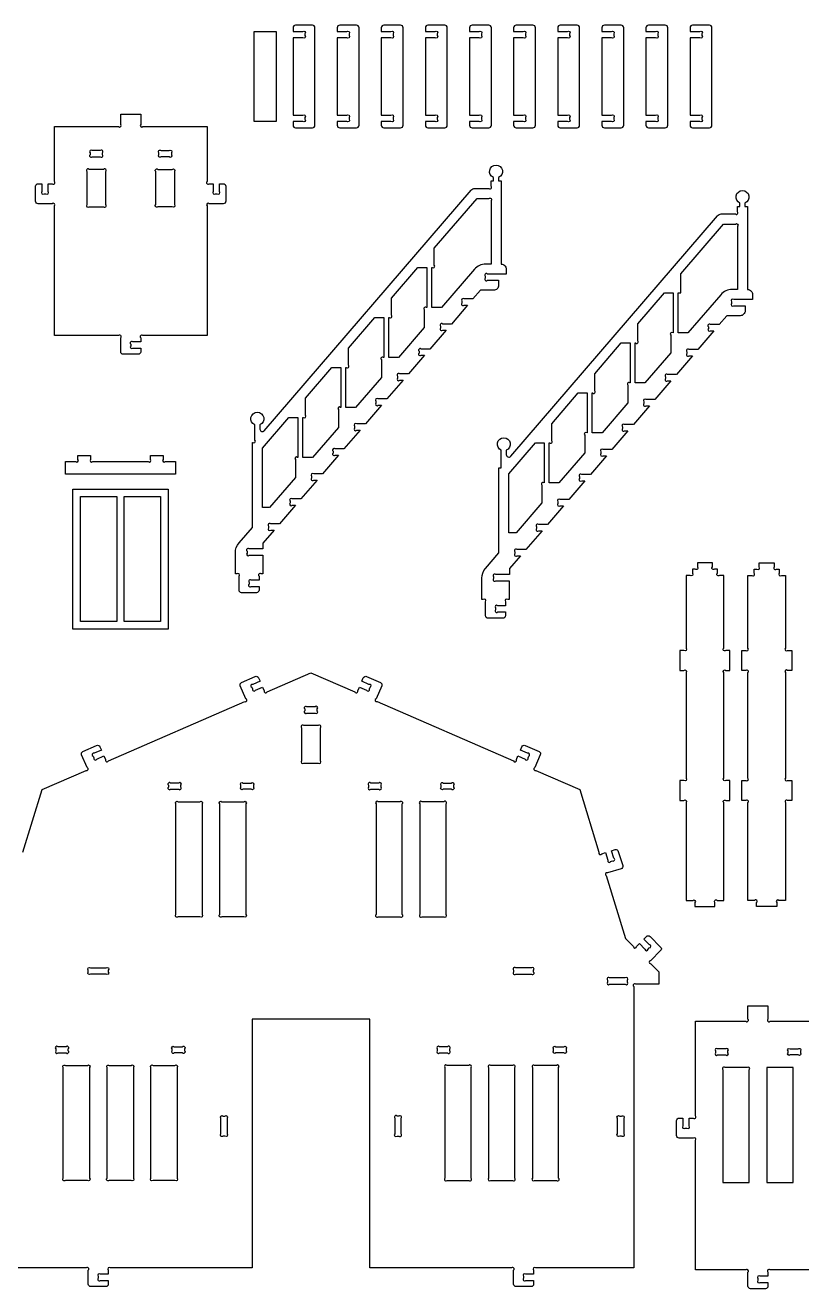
# Model space of a CAD drawing. Extents: x 73.4 to 121.7, y 2004.6 to 2045.3.
# Drawn here: x 89.82 to 105.33, y 2004.63 to 2029.89 of the extents above; entities that cross this region are included whole.
import ezdxf

# ---------------------------------------------------------------- set-up
doc = ezdxf.new("R2010")
doc.units = 0
doc.layers.add('LAYER1', color=18, linetype='CONTINUOUS')

msp = doc.modelspace()

# ---------------------------------------------------------------- linework, layer by layer
at = {"layer": 'LAYER1'}
for points in [[(94.829, 2027.963), (94.392, 2027.963), (94.392, 2029.762), (94.829, 2029.762)], [(92.673, 2017.816), (90.774, 2017.816), (90.774, 2020.615), (92.673, 2020.615)], [(91.649, 2017.966), (90.924, 2017.966), (90.924, 2020.465), (91.649, 2020.465)], [(91.799, 2020.465), (92.523, 2020.465), (92.523, 2017.966), (91.799, 2017.966)], [(104.63, 2006.753), (105.155, 2006.753), (105.155, 2009.052), (104.63, 2009.052)]]:
    msp.add_lwpolyline(points, close=True, dxfattribs=at)
for points in [[(95.606, 2029.837, 0.414214), (95.556, 2029.887), (95.22, 2029.887, 0.414214), (95.17, 2029.837), (95.17, 2029.762), (95.362, 2029.762, -1), (95.406, 2029.718), (95.406, 2029.681, -1), (95.362, 2029.637), (95.17, 2029.637), (95.17, 2028.088), (95.362, 2028.088, -1), (95.406, 2028.044), (95.406, 2028.007, -1), (95.362, 2027.963), (95.17, 2027.963), (95.17, 2027.888, 0.414214), (95.22, 2027.838), (95.556, 2027.838, 0.414214), (95.606, 2027.888)], [(96.487, 2029.837, 0.414214), (96.437, 2029.887), (96.101, 2029.887, 0.414214), (96.051, 2029.837), (96.051, 2029.762), (96.243, 2029.762, -1), (96.287, 2029.718), (96.287, 2029.681, -1), (96.243, 2029.637), (96.051, 2029.637), (96.051, 2028.088), (96.243, 2028.088, -1), (96.287, 2028.044), (96.287, 2028.007, -1), (96.243, 2027.963), (96.051, 2027.963), (96.051, 2027.888, 0.414214), (96.101, 2027.838), (96.437, 2027.838, 0.414214), (96.487, 2027.888)], [(97.368, 2029.837, 0.414214), (97.318, 2029.887), (96.982, 2029.887, 0.414214), (96.932, 2029.837), (96.932, 2029.762), (97.124, 2029.762, -1), (97.168, 2029.718), (97.168, 2029.681, -1), (97.124, 2029.637), (96.932, 2029.637), (96.932, 2028.088), (97.124, 2028.088, -1), (97.168, 2028.044), (97.168, 2028.007, -1), (97.124, 2027.963), (96.932, 2027.963), (96.932, 2027.888, 0.414214), (96.982, 2027.838), (97.318, 2027.838, 0.414214), (97.368, 2027.888)], [(98.249, 2029.837, 0.414214), (98.199, 2029.887), (97.863, 2029.887, 0.414214), (97.813, 2029.837), (97.813, 2029.762), (98.005, 2029.762, -1), (98.049, 2029.718), (98.049, 2029.681, -1), (98.005, 2029.637), (97.813, 2029.637), (97.813, 2028.088), (98.005, 2028.088, -1), (98.049, 2028.044), (98.049, 2028.007, -1), (98.005, 2027.963), (97.813, 2027.963), (97.813, 2027.888, 0.414214), (97.863, 2027.838), (98.199, 2027.838, 0.414214), (98.249, 2027.888)], [(99.13, 2029.837, 0.414214), (99.08, 2029.887), (98.744, 2029.887, 0.414214), (98.694, 2029.837), (98.694, 2029.762), (98.886, 2029.762, -1), (98.93, 2029.718), (98.93, 2029.681, -1), (98.886, 2029.637), (98.694, 2029.637), (98.694, 2028.088), (98.886, 2028.088, -1), (98.93, 2028.044), (98.93, 2028.007, -1), (98.886, 2027.963), (98.694, 2027.963), (98.694, 2027.888, 0.414214), (98.744, 2027.838), (99.08, 2027.838, 0.414214), (99.13, 2027.888)], [(100.011, 2029.837, 0.414214), (99.961, 2029.887), (99.625, 2029.887, 0.414214), (99.575, 2029.837), (99.575, 2029.762), (99.767, 2029.762, -1), (99.811, 2029.718), (99.811, 2029.681, -1), (99.767, 2029.637), (99.575, 2029.637), (99.575, 2028.088), (99.767, 2028.088, -1), (99.811, 2028.044), (99.811, 2028.007, -1), (99.767, 2027.963), (99.575, 2027.963), (99.575, 2027.888, 0.414214), (99.625, 2027.838), (99.961, 2027.838, 0.414214), (100.011, 2027.888)], [(100.892, 2029.837, 0.414214), (100.842, 2029.887), (100.506, 2029.887, 0.414214), (100.456, 2029.837), (100.456, 2029.762), (100.648, 2029.762, -1), (100.692, 2029.718), (100.692, 2029.681, -1), (100.648, 2029.637), (100.456, 2029.637), (100.456, 2028.088), (100.648, 2028.088, -1), (100.692, 2028.044), (100.692, 2028.007, -1), (100.648, 2027.963), (100.456, 2027.963), (100.456, 2027.888, 0.414214), (100.506, 2027.838), (100.842, 2027.838, 0.414214), (100.892, 2027.888)], [(101.773, 2029.837, 0.414214), (101.723, 2029.887), (101.387, 2029.887, 0.414214), (101.337, 2029.837), (101.337, 2029.762), (101.529, 2029.762, -1), (101.573, 2029.718), (101.573, 2029.681, -1), (101.529, 2029.637), (101.337, 2029.637), (101.337, 2028.088), (101.529, 2028.088, -1), (101.573, 2028.044), (101.573, 2028.007, -1), (101.529, 2027.963), (101.337, 2027.963), (101.337, 2027.888, 0.414214), (101.387, 2027.838), (101.723, 2027.838, 0.414214), (101.773, 2027.888)], [(102.654, 2029.837, 0.414214), (102.604, 2029.887), (102.268, 2029.887, 0.414214), (102.218, 2029.837), (102.218, 2029.762), (102.41, 2029.762, -1), (102.454, 2029.718), (102.454, 2029.681, -1), (102.41, 2029.637), (102.218, 2029.637), (102.218, 2028.088), (102.41, 2028.088, -1), (102.454, 2028.044), (102.454, 2028.007, -1), (102.41, 2027.963), (102.218, 2027.963), (102.218, 2027.888, 0.414214), (102.268, 2027.838), (102.604, 2027.838, 0.414214), (102.654, 2027.888)], [(103.535, 2029.837, 0.414214), (103.485, 2029.887), (103.149, 2029.887, 0.414214), (103.099, 2029.837), (103.099, 2029.762), (103.291, 2029.762, -1), (103.335, 2029.718), (103.335, 2029.681, -1), (103.291, 2029.637), (103.099, 2029.637), (103.099, 2028.088), (103.291, 2028.088, -1), (103.335, 2028.044), (103.335, 2028.007, -1), (103.291, 2027.963), (103.099, 2027.963), (103.099, 2027.888, 0.414214), (103.149, 2027.838), (103.485, 2027.838, 0.414214), (103.535, 2027.888)], [(93.451, 2027.862), (93.451, 2026.763, 1), (93.495, 2026.719), (93.575, 2026.719), (93.575, 2026.563, 1), (93.62, 2026.519), (93.656, 2026.519, 1), (93.7, 2026.563), (93.7, 2026.719), (93.775, 2026.719, -0.414214), (93.825, 2026.669), (93.825, 2026.369, -0.414214), (93.775, 2026.319), (93.495, 2026.319, 1), (93.451, 2026.275), (93.451, 2023.683), (92.171, 2023.683, 1), (92.126, 2023.639), (92.126, 2023.558), (91.971, 2023.558, 1), (91.927, 2023.514), (91.927, 2023.478, 1), (91.971, 2023.433), (92.126, 2023.433), (92.126, 2023.358, -0.414214), (92.076, 2023.309), (91.777, 2023.309, -0.414214), (91.727, 2023.358), (91.727, 2023.639, 1), (91.682, 2023.683), (90.403, 2023.683), (90.403, 2026.275, 1), (90.358, 2026.319), (90.078, 2026.319, -0.414214), (90.028, 2026.369), (90.028, 2026.669, -0.414214), (90.078, 2026.719), (90.153, 2026.719), (90.153, 2026.563, 1), (90.197, 2026.519), (90.233, 2026.519, 1), (90.278, 2026.563), (90.278, 2026.719), (90.358, 2026.719, 1), (90.403, 2026.763), (90.403, 2027.862), (91.682, 2027.862, 1), (91.727, 2027.906), (91.727, 2028.112), (92.126, 2028.112), (92.126, 2027.906, 1), (92.171, 2027.862)], [(91.32, 2027.381), (91.159, 2027.381, 1), (91.115, 2027.337), (91.115, 2027.3, 1), (91.159, 2027.256), (91.32, 2027.256, 1), (91.364, 2027.3), (91.364, 2027.337, 1)], [(92.533, 2027.381), (92.694, 2027.381, -1), (92.739, 2027.337), (92.739, 2027.3, -1), (92.694, 2027.256), (92.533, 2027.256, -1), (92.489, 2027.3), (92.489, 2027.337, -1)], [(91.383, 2027.006), (91.096, 2027.006, 1), (91.052, 2026.962), (91.052, 2026.301, 1), (91.096, 2026.257), (91.383, 2026.257, 1), (91.427, 2026.301), (91.427, 2026.962, 1)], [(92.801, 2026.962), (92.801, 2026.301, -1), (92.757, 2026.257), (92.47, 2026.257, -1), (92.426, 2026.301), (92.426, 2026.962, -1), (92.47, 2027.006), (92.757, 2027.006, -1)], [(98.801, 2026.624), (99.082, 2026.624, 1), (99.127, 2026.668), (99.127, 2026.774), (99.174, 2026.774), (99.174, 2026.843, -0.819804), (99.224, 2027.093, -0.819804), (99.274, 2026.843), (99.274, 2026.774), (99.326, 2026.774), (99.326, 2025.114, -0.414214), (99.426, 2025.014), (99.426, 2024.914), (99.05, 2024.914, 1), (99.006, 2024.87), (99.006, 2024.834, 1), (99.05, 2024.789), (99.276, 2024.789), (99.276, 2024.69, -0.414214), (99.176, 2024.59), (98.912, 2024.59), (98.761, 2024.415), (98.587, 2024.415, 1), (98.543, 2024.37), (98.543, 2024.334, 1), (98.587, 2024.29), (98.654, 2024.29), (98.332, 2023.915), (98.158, 2023.915, 1), (98.114, 2023.871), (98.114, 2023.834, 1), (98.158, 2023.79), (98.225, 2023.79), (97.903, 2023.415), (97.729, 2023.415, 1), (97.685, 2023.371), (97.685, 2023.335, 1), (97.729, 2023.29), (97.796, 2023.29), (97.474, 2022.916), (97.3, 2022.916, 1), (97.255, 2022.871), (97.255, 2022.835, 1), (97.3, 2022.791), (97.366, 2022.791), (97.044, 2022.416), (96.87, 2022.416, 1), (96.826, 2022.372), (96.826, 2022.335, 1), (96.87, 2022.291), (96.937, 2022.291), (96.615, 2021.916), (96.441, 2021.916, 1), (96.397, 2021.872), (96.397, 2021.836, 1), (96.441, 2021.791), (96.508, 2021.791), (96.186, 2021.417), (96.012, 2021.417, 1), (95.968, 2021.372), (95.968, 2021.336, 1), (96.012, 2021.292), (96.079, 2021.292), (95.757, 2020.917), (95.582, 2020.917, 1), (95.538, 2020.873), (95.538, 2020.836, 1), (95.582, 2020.792), (95.649, 2020.792), (95.327, 2020.417), (95.153, 2020.417, 1), (95.109, 2020.373), (95.109, 2020.337, 1), (95.153, 2020.292), (95.22, 2020.292), (94.898, 2019.918), (94.724, 2019.918, 1), (94.68, 2019.873), (94.68, 2019.837, 1), (94.724, 2019.793), (94.791, 2019.793), (94.569, 2019.535), (94.569, 2019.418), (94.295, 2019.418, 1), (94.25, 2019.374), (94.25, 2019.337, 1), (94.295, 2019.293), (94.563, 2019.293), (94.563, 2018.918), (94.535, 2018.918, 1), (94.49, 2018.874), (94.49, 2018.793), (94.335, 2018.793, 1), (94.291, 2018.749), (94.291, 2018.713, 1), (94.335, 2018.668), (94.49, 2018.668), (94.49, 2018.593, -0.414214), (94.44, 2018.543), (94.141, 2018.543, -0.414214), (94.091, 2018.593), (94.091, 2018.874, 1), (94.046, 2018.918), (94.018, 2018.918), (94.018, 2019.343, -0.179323), (94.09, 2019.538), (94.357, 2019.849), (94.357, 2021.548), (94.363, 2021.548, 1), (94.407, 2021.592), (94.407, 2021.901, -0.819804), (94.457, 2022.151, -0.819804), (94.507, 2021.901), (94.507, 2021.814, 0.695888), (94.595, 2021.782), (98.725, 2026.589, -0.21865)], [(98.135, 2024.246), (97.941, 2024.246), (97.941, 2025.046), (97.947, 2025.046, 1), (97.991, 2025.09), (97.991, 2025.428), (98.847, 2026.424), (99.082, 2026.424, -1), (99.127, 2026.38), (99.127, 2025.114), (99.018, 2025.114, 0.21865), (98.791, 2025.01)], [(103.723, 2026.114), (104.004, 2026.114, 1), (104.048, 2026.158), (104.048, 2026.264), (104.096, 2026.264), (104.096, 2026.333, -0.819804), (104.146, 2026.583, -0.819804), (104.196, 2026.333), (104.196, 2026.264), (104.248, 2026.264), (104.248, 2024.604, -0.414214), (104.348, 2024.504), (104.348, 2024.405), (103.972, 2024.405, 1), (103.928, 2024.36), (103.928, 2024.324, 1), (103.972, 2024.28), (104.198, 2024.28), (104.198, 2024.18, -0.414214), (104.098, 2024.08), (103.834, 2024.08), (103.683, 2023.905), (103.509, 2023.905, 1), (103.465, 2023.861), (103.465, 2023.824, 1), (103.509, 2023.78), (103.576, 2023.78), (103.254, 2023.405), (103.08, 2023.405, 1), (103.036, 2023.361), (103.036, 2023.325, 1), (103.08, 2023.28), (103.147, 2023.28), (102.825, 2022.905), (102.651, 2022.905, 1), (102.607, 2022.861), (102.607, 2022.825, 1), (102.651, 2022.781), (102.718, 2022.781), (102.396, 2022.406), (102.222, 2022.406, 1), (102.177, 2022.362), (102.177, 2022.325, 1), (102.222, 2022.281), (102.288, 2022.281), (101.966, 2021.906), (101.792, 2021.906, 1), (101.748, 2021.862), (101.748, 2021.825, 1), (101.792, 2021.781), (101.859, 2021.781), (101.537, 2021.406), (101.363, 2021.406, 1), (101.319, 2021.362), (101.319, 2021.326, 1), (101.363, 2021.282), (101.43, 2021.282), (101.108, 2020.907), (100.934, 2020.907, 1), (100.889, 2020.863), (100.889, 2020.826, 1), (100.934, 2020.782), (101, 2020.782), (100.679, 2020.407), (100.504, 2020.407, 1), (100.46, 2020.363), (100.46, 2020.326, 1), (100.504, 2020.282), (100.571, 2020.282), (100.249, 2019.907), (100.075, 2019.907, 1), (100.031, 2019.863), (100.031, 2019.827, 1), (100.075, 2019.782), (100.142, 2019.782), (99.82, 2019.408), (99.646, 2019.408, 1), (99.602, 2019.363), (99.602, 2019.327, 1), (99.646, 2019.283), (99.713, 2019.283), (99.491, 2019.025), (99.491, 2018.908), (99.217, 2018.908, 1), (99.172, 2018.864), (99.172, 2018.827, 1), (99.217, 2018.783), (99.485, 2018.783), (99.485, 2018.408), (99.457, 2018.408, 1), (99.412, 2018.364), (99.412, 2018.283), (99.257, 2018.283, 1), (99.213, 2018.239), (99.213, 2018.203, 1), (99.257, 2018.159), (99.412, 2018.159), (99.412, 2018.084, -0.414214), (99.362, 2018.034), (99.063, 2018.034, -0.414214), (99.013, 2018.084), (99.013, 2018.364, 1), (98.968, 2018.408), (98.94, 2018.408), (98.94, 2018.833, -0.179323), (99.012, 2019.028), (99.279, 2019.339), (99.279, 2021.038), (99.329, 2021.038), (99.329, 2021.391, -0.819804), (99.379, 2021.641, -0.819804), (99.429, 2021.391), (99.429, 2021.304, 0.695888), (99.517, 2021.272), (103.647, 2026.079, -0.21865)], [(103.057, 2023.736), (102.863, 2023.736), (102.863, 2024.536), (102.913, 2024.536), (102.913, 2024.918), (103.769, 2025.914), (104.004, 2025.914, -1), (104.048, 2025.87), (104.048, 2024.604), (103.94, 2024.604, 0.21865), (103.713, 2024.5)], [(97.663, 2025.046), (97.841, 2025.046), (97.841, 2024.246), (97.836, 2024.246, 1), (97.791, 2024.202), (97.791, 2023.846), (97.276, 2023.247), (97.083, 2023.247), (97.083, 2024.046), (97.088, 2024.046, 1), (97.133, 2024.091), (97.133, 2024.429)], [(102.585, 2024.536), (102.763, 2024.536), (102.763, 2023.736), (102.758, 2023.736, 1), (102.713, 2023.692), (102.713, 2023.337), (102.198, 2022.737), (102.005, 2022.737), (102.005, 2023.536), (102.01, 2023.536, 1), (102.055, 2023.581), (102.055, 2023.919)], [(96.804, 2024.046), (96.983, 2024.046), (96.983, 2023.247), (96.977, 2023.247, 1), (96.933, 2023.203), (96.933, 2022.847), (96.418, 2022.247), (96.224, 2022.247), (96.224, 2023.047), (96.23, 2023.047, 1), (96.274, 2023.091), (96.274, 2023.43)], [(101.726, 2023.536), (101.905, 2023.536), (101.905, 2022.737), (101.899, 2022.737, 1), (101.855, 2022.693), (101.855, 2022.337), (101.34, 2021.738), (101.146, 2021.738), (101.146, 2022.537), (101.152, 2022.537, 1), (101.196, 2022.581), (101.196, 2022.92)], [(95.946, 2023.047), (96.124, 2023.047), (96.124, 2022.247), (96.119, 2022.247, 1), (96.074, 2022.203), (96.074, 2021.848), (95.559, 2021.248), (95.366, 2021.248), (95.366, 2022.048), (95.371, 2022.048, 1), (95.416, 2022.092), (95.416, 2022.43)], [(100.867, 2022.537), (101.046, 2022.537), (101.046, 2021.738), (101.041, 2021.738, 1), (100.996, 2021.693), (100.996, 2021.338), (100.481, 2020.738), (100.288, 2020.738), (100.288, 2021.538), (100.293, 2021.538, 1), (100.338, 2021.582), (100.338, 2021.92)], [(95.087, 2022.048), (95.266, 2022.048), (95.266, 2021.248), (95.26, 2021.248, 1), (95.216, 2021.204), (95.216, 2020.848), (94.701, 2020.249), (94.557, 2020.249), (94.557, 2021.431)], [(100.009, 2021.538), (100.188, 2021.538), (100.188, 2020.738), (100.182, 2020.738, 1), (100.138, 2020.694), (100.138, 2020.338), (99.623, 2019.739), (99.479, 2019.739), (99.479, 2020.921)], [(91.124, 2021.289), (91.124, 2021.208, 1), (91.168, 2021.164), (92.279, 2021.164, 1), (92.323, 2021.208), (92.323, 2021.289), (92.573, 2021.289), (92.573, 2021.208, 1), (92.618, 2021.164), (92.823, 2021.164), (92.823, 2020.914), (90.625, 2020.914), (90.625, 2021.164), (90.83, 2021.164, 1), (90.874, 2021.208), (90.874, 2021.289)], [(103.895, 2014.791), (103.814, 2014.791, -1), (103.77, 2014.835), (103.77, 2016.945, -1), (103.814, 2016.99), (103.895, 2016.99), (103.895, 2017.389), (103.814, 2017.389, -1), (103.77, 2017.434), (103.77, 2018.888), (103.689, 2018.888, -1), (103.645, 2018.933), (103.645, 2019.013), (103.589, 2019.013, -1), (103.545, 2019.058), (103.545, 2019.138), (103.245, 2019.138), (103.245, 2019.058, -1), (103.201, 2019.013), (103.145, 2019.013), (103.145, 2018.933, -1), (103.101, 2018.888), (103.02, 2018.888), (103.02, 2017.434, -1), (102.976, 2017.389), (102.896, 2017.389), (102.896, 2016.99), (102.976, 2016.99, -1), (103.02, 2016.945), (103.02, 2014.835, -1), (102.976, 2014.791), (102.896, 2014.791), (102.896, 2014.391), (102.976, 2014.391, -1), (103.02, 2014.347), (103.02, 2012.393), (103.151, 2012.393, -1), (103.195, 2012.348), (103.195, 2012.268), (103.595, 2012.268), (103.595, 2012.348, -1), (103.639, 2012.393), (103.77, 2012.393), (103.77, 2014.347, -1), (103.814, 2014.391), (103.895, 2014.391)], [(104.13, 2014.791), (104.21, 2014.791, 1), (104.255, 2014.835), (104.255, 2016.945, 1), (104.21, 2016.99), (104.13, 2016.99), (104.13, 2017.389), (104.21, 2017.389, 1), (104.255, 2017.434), (104.255, 2018.888), (104.335, 2018.888, 1), (104.379, 2018.933), (104.379, 2019.013), (104.435, 2019.013, 1), (104.479, 2019.058), (104.479, 2019.138), (104.779, 2019.138), (104.779, 2019.058, 1), (104.823, 2019.013), (104.879, 2019.013), (104.879, 2018.933, 1), (104.923, 2018.888), (105.004, 2018.888), (105.004, 2017.434, 1), (105.048, 2017.389), (105.129, 2017.389), (105.129, 2016.99), (105.048, 2016.99, 1), (105.004, 2016.945), (105.004, 2014.835, 1), (105.048, 2014.791), (105.129, 2014.791), (105.129, 2014.391), (105.048, 2014.391, 1), (105.004, 2014.347), (105.004, 2012.393), (104.873, 2012.393, 1), (104.829, 2012.348), (104.829, 2012.268), (104.429, 2012.268), (104.429, 2012.348, 1), (104.385, 2012.393), (104.255, 2012.393), (104.255, 2014.347, 1), (104.21, 2014.391), (104.13, 2014.391)], [(95.608, 2016.263), (95.447, 2016.263, 1), (95.402, 2016.219), (95.402, 2016.183, 1), (95.447, 2016.138), (95.608, 2016.138, 1), (95.652, 2016.183), (95.652, 2016.219, 1)], [(95.34, 2015.844), (95.34, 2015.183, 1), (95.384, 2015.139), (95.67, 2015.139, 1), (95.715, 2015.183), (95.715, 2015.844, 1), (95.67, 2015.889), (95.384, 2015.889, 1)], [(92.679, 2014.695), (92.679, 2014.659, 1), (92.723, 2014.614), (92.885, 2014.614, 1), (92.929, 2014.659), (92.929, 2014.695, 1), (92.885, 2014.739), (92.723, 2014.739, 1)], [(94.173, 2014.739), (94.334, 2014.739, -1), (94.378, 2014.695), (94.378, 2014.659, -1), (94.334, 2014.614), (94.173, 2014.614, -1), (94.128, 2014.659), (94.128, 2014.695, -1)], [(96.721, 2014.614), (96.882, 2014.614, 1), (96.926, 2014.659), (96.926, 2014.695, 1), (96.882, 2014.739), (96.721, 2014.739, 1), (96.677, 2014.695), (96.677, 2014.659, 1)], [(98.331, 2014.614), (98.17, 2014.614, -1), (98.126, 2014.659), (98.126, 2014.695, -1), (98.17, 2014.739), (98.331, 2014.739, -1), (98.376, 2014.695), (98.376, 2014.659, -1)], [(92.873, 2014.365), (93.309, 2014.365, -1), (93.354, 2014.32), (93.354, 2012.11, -1), (93.309, 2012.066), (92.873, 2012.066, -1), (92.829, 2012.11), (92.829, 2014.32, -1)], [(93.748, 2014.365), (94.184, 2014.365, -1), (94.228, 2014.32), (94.228, 2012.11, -1), (94.184, 2012.066), (93.748, 2012.066, -1), (93.704, 2012.11), (93.704, 2014.32, -1)], [(97.351, 2012.11), (97.351, 2014.32, 1), (97.307, 2014.365), (96.871, 2014.365, 1), (96.827, 2014.32), (96.827, 2012.11, 1), (96.871, 2012.066), (97.307, 2012.066, 1)], [(97.701, 2014.32), (97.701, 2012.11, 1), (97.745, 2012.066), (98.181, 2012.066, 1), (98.226, 2012.11), (98.226, 2014.32, 1), (98.181, 2014.365), (97.745, 2014.365, 1)], [(91.124, 2011.042), (91.436, 2011.042, -1), (91.48, 2010.997), (91.48, 2010.961, -1), (91.436, 2010.917), (91.124, 2010.917, -1), (91.08, 2010.961), (91.08, 2010.997, -1)], [(99.575, 2010.997), (99.575, 2010.961, 1), (99.619, 2010.917), (99.93, 2010.917, 1), (99.975, 2010.961), (99.975, 2010.997, 1), (99.93, 2011.042), (99.619, 2011.042, 1)], [(101.804, 2010.842), (101.493, 2010.842, 1), (101.449, 2010.798), (101.449, 2010.761, 1), (101.493, 2010.717), (101.804, 2010.717, 1), (101.848, 2010.761), (101.848, 2010.798, 1)], [(90.475, 2009.343), (90.636, 2009.343, 1), (90.68, 2009.387), (90.68, 2009.423, 1), (90.636, 2009.468), (90.475, 2009.468, 1), (90.431, 2009.423), (90.431, 2009.387, 1)], [(93.004, 2009.423), (93.004, 2009.387, -1), (92.96, 2009.343), (92.798, 2009.343, -1), (92.754, 2009.387), (92.754, 2009.423, -1), (92.798, 2009.468), (92.96, 2009.468, -1)], [(98.095, 2009.343), (98.256, 2009.343, 1), (98.301, 2009.387), (98.301, 2009.423, 1), (98.256, 2009.468), (98.095, 2009.468, 1), (98.051, 2009.423), (98.051, 2009.387, 1)], [(100.419, 2009.468), (100.58, 2009.468, -1), (100.624, 2009.423), (100.624, 2009.387, -1), (100.58, 2009.343), (100.419, 2009.343, -1), (100.374, 2009.387), (100.374, 2009.423, -1)], [(103.65, 2009.302), (103.811, 2009.302, 1), (103.855, 2009.346), (103.855, 2009.382, 1), (103.811, 2009.426), (103.65, 2009.426, 1), (103.606, 2009.382), (103.606, 2009.346, 1)], [(105.099, 2009.426), (105.26, 2009.426, -1), (105.304, 2009.382), (105.304, 2009.346, -1), (105.26, 2009.302), (105.099, 2009.302, -1), (105.055, 2009.346), (105.055, 2009.382, -1)], [(90.581, 2006.839), (90.581, 2009.049, -1), (90.625, 2009.093), (91.061, 2009.093, -1), (91.105, 2009.049), (91.105, 2006.839, -1), (91.061, 2006.794), (90.625, 2006.794, -1)], [(91.455, 2006.839), (91.455, 2009.049, -1), (91.499, 2009.093), (91.935, 2009.093, -1), (91.98, 2009.049), (91.98, 2006.839, -1), (91.935, 2006.794), (91.499, 2006.794, -1)], [(92.374, 2009.093), (92.81, 2009.093, -1), (92.854, 2009.049), (92.854, 2006.839, -1), (92.81, 2006.794), (92.374, 2006.794, -1), (92.329, 2006.839), (92.329, 2009.049, -1)], [(98.725, 2006.839), (98.725, 2009.049, 1), (98.681, 2009.093), (98.245, 2009.093, 1), (98.201, 2009.049), (98.201, 2006.839, 1), (98.245, 2006.794), (98.681, 2006.794, 1)], [(99.119, 2006.794), (99.555, 2006.794, 1), (99.6, 2006.839), (99.6, 2009.049, 1), (99.555, 2009.093), (99.119, 2009.093, 1), (99.075, 2009.049), (99.075, 2006.839, 1)], [(100.474, 2006.839), (100.474, 2009.049, 1), (100.43, 2009.093), (99.994, 2009.093, 1), (99.95, 2009.049), (99.95, 2006.839, 1), (99.994, 2006.794), (100.43, 2006.794, 1)], [(104.28, 2006.753), (104.28, 2009.007, 1), (104.236, 2009.052), (103.8, 2009.052, 1), (103.755, 2009.007), (103.755, 2006.753)], [(93.853, 2008.037), (93.853, 2007.726, -1), (93.809, 2007.681), (93.773, 2007.681, -1), (93.729, 2007.726), (93.729, 2008.037, -1), (93.773, 2008.081), (93.809, 2008.081, -1)], [(97.201, 2008.037), (97.201, 2007.726, 1), (97.246, 2007.681), (97.282, 2007.681, 1), (97.326, 2007.726), (97.326, 2008.037, 1), (97.282, 2008.081), (97.246, 2008.081, 1)], [(101.773, 2008.037), (101.773, 2007.726, -1), (101.729, 2007.681), (101.693, 2007.681, -1), (101.648, 2007.726), (101.648, 2008.037, -1), (101.693, 2008.081), (101.729, 2008.081, -1)]]:
    msp.add_lwpolyline(points, format="xyb", close=True, dxfattribs=at)
for points in [[(89.775, 2013.354), (90.16, 2014.608), (91.036, 2014.989, 1), (91.059, 2015.047), (90.947, 2015.304, -0.414214), (90.973, 2015.37), (91.247, 2015.49, -0.414214), (91.313, 2015.464), (91.343, 2015.395), (91.2, 2015.333, 1), (91.177, 2015.275), (91.192, 2015.241, 1), (91.25, 2015.218), (91.393, 2015.28), (91.425, 2015.206, 1), (91.483, 2015.183), (94.204, 2016.367, 1), (94.227, 2016.425), (94.115, 2016.682, -0.414214), (94.141, 2016.748), (94.416, 2016.868, -0.414214), (94.481, 2016.842), (94.511, 2016.773), (94.369, 2016.711, 1), (94.346, 2016.653), (94.36, 2016.619, 1), (94.418, 2016.596), (94.561, 2016.658), (94.593, 2016.584, 1), (94.652, 2016.561), (95.527, 2016.942), (96.403, 2016.561, 1), (96.461, 2016.584), (96.494, 2016.658), (96.636, 2016.596, 1), (96.695, 2016.619), (96.709, 2016.653, 1), (96.686, 2016.711), (96.543, 2016.773), (96.573, 2016.842, -0.414214), (96.639, 2016.868), (96.914, 2016.748, -0.414214), (96.94, 2016.682), (96.828, 2016.425, 1), (96.851, 2016.367), (99.571, 2015.183, 1), (99.63, 2015.206), (99.662, 2015.28), (99.804, 2015.218, 1), (99.863, 2015.241), (99.877, 2015.275, 1), (99.854, 2015.333), (99.712, 2015.395), (99.741, 2015.464, -0.414214), (99.807, 2015.49), (100.082, 2015.37, -0.414214), (100.108, 2015.304), (99.996, 2015.047, 1), (100.019, 2014.989), (100.895, 2014.608), (101.279, 2013.354, 1), (101.335, 2013.324), (101.412, 2013.348), (101.457, 2013.199, 1), (101.513, 2013.17), (101.548, 2013.181, 1), (101.577, 2013.236), (101.531, 2013.385), (101.603, 2013.407, -0.414214), (101.665, 2013.373), (101.753, 2013.087, -0.414214), (101.72, 2013.024), (101.452, 2012.942, 1), (101.423, 2012.887), (101.807, 2011.633), (101.967, 2011.472, 1), (102.03, 2011.472), (102.087, 2011.529), (102.197, 2011.419, 1), (102.26, 2011.419), (102.285, 2011.445, 1), (102.285, 2011.508), (102.175, 2011.618), (102.228, 2011.671, -0.414214), (102.299, 2011.671), (102.511, 2011.459, -0.414214), (102.511, 2011.388), (102.313, 2011.19, 1), (102.313, 2011.127), (102.473, 2010.967), (102.473, 2010.717), (102.018, 2010.717, 1), (101.973, 2010.673), (101.973, 2005.046), (100.019, 2005.046, 1), (99.975, 2005.001), (99.975, 2004.921), (99.819, 2004.921, 1), (99.775, 2004.876), (99.775, 2004.84, 1), (99.819, 2004.796), (99.975, 2004.796), (99.975, 2004.721, -0.414214), (99.925, 2004.671), (99.625, 2004.671, -0.414214), (99.575, 2004.721), (99.575, 2005.001, 1), (99.531, 2005.046), (96.702, 2005.046), (96.702, 2010.017), (94.353, 2010.017), (94.353, 2005.046), (91.524, 2005.046, 1), (91.48, 2005.001), (91.48, 2004.921), (91.324, 2004.921, 1), (91.28, 2004.876), (91.28, 2004.84, 1), (91.324, 2004.796), (91.48, 2004.796), (91.48, 2004.721, -0.414214), (91.43, 2004.671), (91.13, 2004.671, -0.414214), (91.08, 2004.721), (91.08, 2005.001, 1), (91.036, 2005.046), (89.081, 2005.046)], [(105.704, 2005.004), (104.699, 2005.004, 1), (104.655, 2004.96), (104.655, 2004.879), (104.499, 2004.879, 1), (104.455, 2004.835), (104.455, 2004.799, 1), (104.499, 2004.754), (104.655, 2004.754), (104.655, 2004.68, -0.414214), (104.605, 2004.63), (104.305, 2004.63, -0.414214), (104.255, 2004.68), (104.255, 2004.96, 1), (104.211, 2005.004), (103.206, 2005.004), (103.206, 2007.596, 1), (103.162, 2007.64), (102.881, 2007.64, -0.414214), (102.831, 2007.69), (102.831, 2007.99, -0.414214), (102.881, 2008.04), (102.956, 2008.04), (102.956, 2007.884, 1), (103, 2007.84), (103.037, 2007.84, 1), (103.081, 2007.884), (103.081, 2008.04), (103.162, 2008.04, 1), (103.206, 2008.084), (103.206, 2009.976), (104.211, 2009.976, 1), (104.255, 2010.02), (104.255, 2010.288), (104.655, 2010.288), (104.655, 2010.02, 1), (104.699, 2009.976), (105.704, 2009.976)]]:
    msp.add_lwpolyline(points, format="xyb", dxfattribs=at)

doc.saveas('drawing.dxf')
